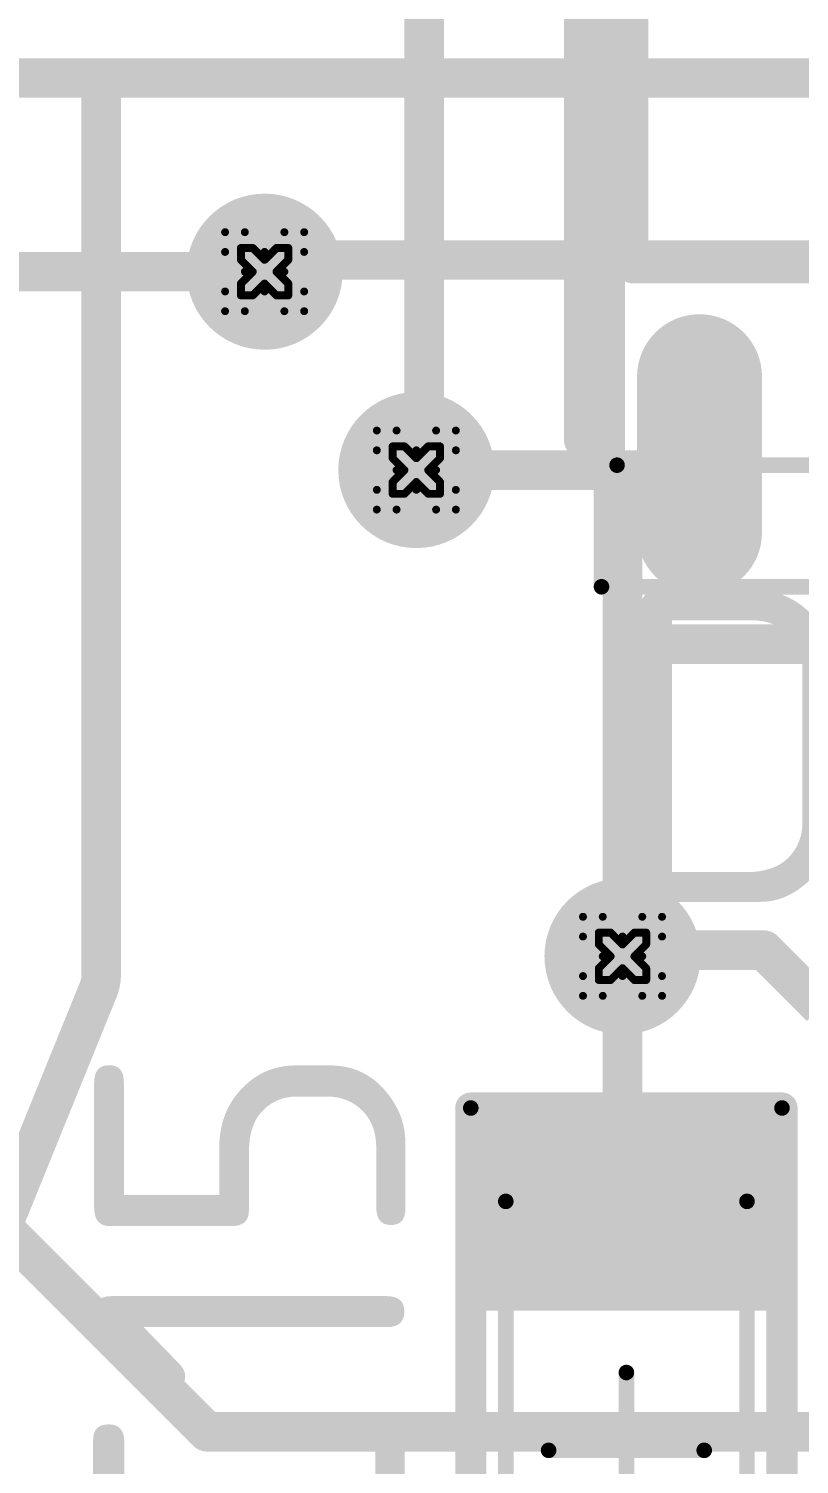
# Model space of a CAD drawing. Header units: millimetres. Extents: x 3219 to 51106, y -14166 to 2063.
# Drawn here: x 5611.66 to 5616.61, y 1776.59 to 1785.82 of the extents above; entities that cross this region are included whole.
import ezdxf

# ---------------------------------------------------------------- set-up
doc = ezdxf.new("R2010")
doc.units = ezdxf.units.MM
doc.layers.get('0').update_dxf_attribs({"lineweight": 53})
for name, color, linetype in [('Bottom Layer', 5, 'Continuous'), ('Bottom Solder', 6, 'Continuous'), ('Drill Drawing', 1, 'Continuous'), ('Mechanical 13', 56, 'Continuous'), ('Mechanical 15', 56, 'Continuous'), ('Top Layer', 1, 'Continuous'), ('Top Overlay', 2, 'Continuous'), ('Top Paste', 8, 'Continuous'), ('Top Solder', 216, 'Continuous')]:
    doc.layers.add(name, color=color, linetype=linetype)
doc.styles.add('GOST type B', font='GOST_B.TTF', dxfattribs={"height": 3.5})

# ---------------------------------------------------------------- blocks, each defined once
blk = doc.blocks.new('14_SOIC_99')
at = {"layer": 'Top Layer'}
h = blk.add_hatch(color=1, dxfattribs=at)
edge = h.paths.add_edge_path()
edge.add_arc((5.4, -7.62), 0.3, 90, 270)
edge.add_line((5.4, -7.92), (6.4, -7.92))
edge.add_arc((6.4, -7.62), 0.3, 270, 450)
edge.add_line((6.4, -7.32), (5.4, -7.32))
at = {"layer": 'Top Paste'}
h = blk.add_hatch(color=8, dxfattribs=at)
edge = h.paths.add_edge_path()
edge.add_arc((5.4, -7.62), 0.3, 90, 270)
edge.add_line((5.4, -7.92), (6.4, -7.92))
edge.add_arc((6.4, -7.62), 0.3, 270, 450)
edge.add_line((6.4, -7.32), (5.4, -7.32))
at = {"layer": 'Top Solder'}
h = blk.add_hatch(color=216, dxfattribs=at)
edge = h.paths.add_edge_path()
edge.add_arc((5.4, -7.62), 0.4016, 90, 270)
edge.add_line((5.4, -8.0216), (6.4, -8.0216))
edge.add_arc((6.4, -7.62), 0.4016, 270, 450)
edge.add_line((6.4, -7.2184), (5.4, -7.2184))
at = {"layer": 'Mechanical 13'}
for points in [[(5.9685, -8.15, 0.1, 0.1, 0), (5.9685, 0.55, 0.1, 0.1, 0)], [(-0.1683, -8.15, 0.1, 0.1, 0), (5.9685, -8.15, 0.1, 0.1, 0)]]:
    blk.add_lwpolyline(points, format="xyseb", dxfattribs=at)
blk.add_lwpolyline([(5.9435, -8.15, 0.05, 0.05, 1), (5.9935, -8.15, 0.05, 0.05, 1)], format="xyseb", close=True, dxfattribs=at)
blk.add_lwpolyline([(5.9435, -8.15, 0.05, 0.05, 1), (5.9935, -8.15, 0.05, 0.05, 1)], format="xyseb", close=True, dxfattribs=at)
at = {"layer": 'Mechanical 15'}
for points in [[(6.75, -8.25, 0.1, 0.1, 0), (6.75, 0.5, 0.1, 0.1, 0)], [(-0.75, -8.25, 0.1, 0.1, 0), (6.75, -8.25, 0.1, 0.1, 0)]]:
    blk.add_lwpolyline(points, format="xyseb", dxfattribs=at)
blk.add_lwpolyline([(6.725, -8.25, 0.05, 0.05, 1), (6.775, -8.25, 0.05, 0.05, 1)], format="xyseb", close=True, dxfattribs=at)
blk.add_lwpolyline([(6.725, -8.25, 0.05, 0.05, 1), (6.775, -8.25, 0.05, 0.05, 1)], format="xyseb", close=True, dxfattribs=at)
at = {"layer": 'Top Overlay'}
for points in [[(4.7, -8.05, 0.2, 0.2, 0), (4.7, 0.45, 0.2, 0.2, 0)], [(4.7, -8.05, 0.2, 0.2, 0), (1.2, -8.05, 0.2, 0.2, 0)]]:
    blk.add_lwpolyline(points, format="xyseb", dxfattribs=at)
blk.add_lwpolyline([(4.65, -8.05, 0.1, 0.1, 1), (4.75, -8.05, 0.1, 0.1, 1)], format="xyseb", close=True, dxfattribs=at)
blk.add_lwpolyline([(4.65, -8.05, 0.1, 0.1, 1), (4.75, -8.05, 0.1, 0.1, 1)], format="xyseb", close=True, dxfattribs=at)
blk = doc.blocks.new('CAP__1206_114')
at = {"layer": 'Top Layer'}
for points in [[(-2, -0.8), (-2, 0.8), (-1, 0.8), (-1, -0.8)], [(1, -0.8), (1, 0.8), (2, 0.8), (2, -0.8)]]:
    blk.add_hatch(color=1, dxfattribs=at).paths.add_polyline_path(points)
at = {"layer": 'Top Paste'}
for points in [[(-2, -0.8), (-2, 0.8), (-1, 0.8), (-1, -0.8)], [(1, -0.8), (1, 0.8), (2, 0.8), (2, -0.8)]]:
    blk.add_hatch(color=8, dxfattribs=at).paths.add_polyline_path(points)
at = {"layer": 'Top Solder'}
for points in [[(-2.1016, -0.9016), (-2.1016, 0.9016), (-0.8984, 0.9016), (-0.8984, -0.9016)], [(0.8984, -0.9016), (0.8984, 0.9016), (2.1016, 0.9016), (2.1016, -0.9016)]]:
    blk.add_hatch(color=216, dxfattribs=at).paths.add_polyline_path(points)
at = {"layer": 'Mechanical 13'}
for points in [[(-1.6, 0.775, 0.1, 0.1, 0), (1.6, 0.775, 0.1, 0.1, 0)], [(-1.6, 0.775, 0.1, 0.1, 0), (-1.6, -0.775, 0.1, 0.1, 0)], [(1.6, 0.775, 0.1, 0.1, 0), (1.6, -0.775, 0.1, 0.1, 0)], [(-1.6, -0.775, 0.1, 0.1, 0), (1.6, -0.775, 0.1, 0.1, 0)]]:
    blk.add_lwpolyline(points, format="xyseb", dxfattribs=at)
for points in [[(-1.625, 0.775, 0.05, 0.05, 1), (-1.575, 0.775, 0.05, 0.05, 1)], [(-1.625, 0.775, 0.05, 0.05, 1), (-1.575, 0.775, 0.05, 0.05, 1)], [(1.575, 0.775, 0.05, 0.05, 1), (1.625, 0.775, 0.05, 0.05, 1)], [(1.575, 0.775, 0.05, 0.05, 1), (1.625, 0.775, 0.05, 0.05, 1)], [(-1.625, -0.775, 0.05, 0.05, 1), (-1.575, -0.775, 0.05, 0.05, 1)], [(-1.625, -0.775, 0.05, 0.05, 1), (-1.575, -0.775, 0.05, 0.05, 1)], [(1.575, -0.775, 0.05, 0.05, 1), (1.625, -0.775, 0.05, 0.05, 1)], [(1.575, -0.775, 0.05, 0.05, 1), (1.625, -0.775, 0.05, 0.05, 1)]]:
    blk.add_lwpolyline(points, format="xyseb", close=True, dxfattribs=at)
at = {"layer": 'Mechanical 15'}
for points in [[(-2.2, 1, 0.1, 0.1, 0), (-2.2, -1, 0.1, 0.1, 0)], [(-2.2, 1, 0.1, 0.1, 0), (2.2, 1, 0.1, 0.1, 0)], [(2.2, 1, 0.1, 0.1, 0), (2.2, -1, 0.1, 0.1, 0)], [(0, 0.5, 0.1, 0.1, 0), (0, -0.5, 0.1, 0.1, 0)], [(-0.5, 0, 0.1, 0.1, 0), (0.5, 0, 0.1, 0.1, 0)], [(-2.2, -1, 0.1, 0.1, 0), (2.2, -1, 0.1, 0.1, 0)]]:
    blk.add_lwpolyline(points, format="xyseb", dxfattribs=at)
for points in [[(-2.225, 1, 0.05, 0.05, 1), (-2.175, 1, 0.05, 0.05, 1)], [(-2.225, 1, 0.05, 0.05, 1), (-2.175, 1, 0.05, 0.05, 1)], [(2.175, 1, 0.05, 0.05, 1), (2.225, 1, 0.05, 0.05, 1)], [(2.175, 1, 0.05, 0.05, 1), (2.225, 1, 0.05, 0.05, 1)], [(-0.025, 0.5, 0.05, 0.05, 1), (0.025, 0.5, 0.05, 0.05, 1)], [(-0.525, 0, 0.05, 0.05, 1), (-0.475, 0, 0.05, 0.05, 1)], [(0.475, 0, 0.05, 0.05, 1), (0.525, 0, 0.05, 0.05, 1)], [(-0.025, -0.5, 0.05, 0.05, 1), (0.025, -0.5, 0.05, 0.05, 1)], [(-2.225, -1, 0.05, 0.05, 1), (-2.175, -1, 0.05, 0.05, 1)], [(-2.225, -1, 0.05, 0.05, 1), (-2.175, -1, 0.05, 0.05, 1)], [(2.175, -1, 0.05, 0.05, 1), (2.225, -1, 0.05, 0.05, 1)], [(2.175, -1, 0.05, 0.05, 1), (2.225, -1, 0.05, 0.05, 1)]]:
    blk.add_lwpolyline(points, format="xyseb", close=True, dxfattribs=at)
at = {"layer": 'Top Overlay'}
for points in [[(-2.2, 1, 0.2, 0.2, 0), (2.2, 1, 0.2, 0.2, 0)], [(-2.2, 1, 0.2, 0.2, 0), (-2.2, -1, 0.2, 0.2, 0)], [(2.2, 1, 0.2, 0.2, 0), (2.2, -1, 0.2, 0.2, 0)], [(-2.2, -1, 0.2, 0.2, 0), (2.2, -1, 0.2, 0.2, 0)]]:
    blk.add_lwpolyline(points, format="xyseb", dxfattribs=at)
for points in [[(-2.25, 1, 0.1, 0.1, 1), (-2.15, 1, 0.1, 0.1, 1)], [(-2.25, 1, 0.1, 0.1, 1), (-2.15, 1, 0.1, 0.1, 1)], [(2.15, 1, 0.1, 0.1, 1), (2.25, 1, 0.1, 0.1, 1)], [(2.15, 1, 0.1, 0.1, 1), (2.25, 1, 0.1, 0.1, 1)], [(-2.25, -1, 0.1, 0.1, 1), (-2.15, -1, 0.1, 0.1, 1)], [(-2.25, -1, 0.1, 0.1, 1), (-2.15, -1, 0.1, 0.1, 1)], [(2.15, -1, 0.1, 0.1, 1), (2.25, -1, 0.1, 0.1, 1)], [(2.15, -1, 0.1, 0.1, 1), (2.25, -1, 0.1, 0.1, 1)]]:
    blk.add_lwpolyline(points, format="xyseb", close=True, dxfattribs=at)

msp = doc.modelspace()

# ---------------------------------------------------------------- hatches: boundary and pattern name
at = {"layer": 'Bottom Layer'}
h = msp.add_hatch(color=5, dxfattribs=at)
edge = h.paths.add_edge_path()
edge.add_arc((5613.1785, 1784.2581), 0.4, 0, 360)
h = msp.add_hatch(color=5, dxfattribs=at)
edge = h.paths.add_edge_path()
edge.add_arc((5614.1535, 1782.9831), 0.4, 0, 360)
h = msp.add_hatch(color=5, dxfattribs=at)
edge = h.paths.add_edge_path()
edge.add_arc((5615.4785, 1779.8581), 0.4, 0, 360)
at = {"layer": 'Bottom Solder'}
h = msp.add_hatch(color=6, dxfattribs=at)
edge = h.paths.add_edge_path()
edge.add_arc((5613.1785, 1784.2581), 0.5016, 0, 360)
h = msp.add_hatch(color=6, dxfattribs=at)
edge = h.paths.add_edge_path()
edge.add_arc((5614.1535, 1782.9831), 0.5016, 0, 360)
h = msp.add_hatch(color=6, dxfattribs=at)
edge = h.paths.add_edge_path()
edge.add_arc((5615.4785, 1779.8581), 0.5016, 0, 360)
at = {"layer": 'Top Layer'}
h = msp.add_hatch(color=1, dxfattribs=at)
edge = h.paths.add_edge_path()
edge.add_arc((5613.1785, 1784.2581), 0.4, 0, 360)
h = msp.add_hatch(color=1, dxfattribs=at)
edge = h.paths.add_edge_path()
edge.add_arc((5614.1535, 1782.9831), 0.4, 0, 360)
h = msp.add_hatch(color=1, dxfattribs=at)
edge = h.paths.add_edge_path()
edge.add_arc((5615.4785, 1779.8581), 0.4, 0, 360)
at = {"layer": 'Top Solder'}
h = msp.add_hatch(color=216, dxfattribs=at)
edge = h.paths.add_edge_path()
edge.add_arc((5613.1785, 1784.2581), 0.5016, 0, 360)
h = msp.add_hatch(color=216, dxfattribs=at)
edge = h.paths.add_edge_path()
edge.add_arc((5614.1535, 1782.9831), 0.5016, 0, 360)
h = msp.add_hatch(color=216, dxfattribs=at)
edge = h.paths.add_edge_path()
edge.add_arc((5615.4785, 1779.8581), 0.5016, 0, 360)

# ---------------------------------------------------------------- linework, layer by layer
at = {"layer": 'Bottom Layer'}
for points in [[(5614.2035, 1783.0331, 0.254, 0.254, 0), (5614.2035, 1789.1581, 0.254, 0.254, 0)], [(5615.2285, 1783.1809, 0.254, 0.254, 0), (5615.2285, 1786.3581, 0.254, 0.254, 0)], [(5604.763, 1784.2581, 0.254, 0.254, 0), (5613.1785, 1784.2581, 0.254, 0.254, 0)], [(5615.2285, 1783.1809, 0.254, 0.254, 0), (5615.4785, 1782.9309, 0.254, 0.254, 0)], [(5614.1535, 1782.9831, 0.254, 0.254, 0), (5614.2035, 1783.0331, 0.254, 0.254, 0)], [(5615.4785, 1782.1081, 0.254, 0.254, 0), (5615.4785, 1782.9309, 0.254, 0.254, 0)], [(5607.1785, 1782.4331, 0.254, 0.254, 0), (5612.8095, 1776.8021, 0.254, 0.254, 0)], [(5615.4785, 1782.1081, 0.254, 0.254, 0), (5615.723, 1781.8637, 0.254, 0.254, 0)], [(5615.4785, 1779.8581, 0.254, 0.254, 0), (5615.4785, 1782.1081, 0.254, 0.254, 0)], [(5615.723, 1781.8637, 0.254, 0.254, 0), (5624.2332, 1781.8637, 0.254, 0.254, 0)], [(5612.8095, 1776.8021, 0.254, 0.254, 0), (5624.4595, 1776.8021, 0.254, 0.254, 0)]]:
    msp.add_lwpolyline(points, format="xyseb", dxfattribs=at)
for points in [[(5613.115, 1784.2581, 0.127, 0.127, 1), (5613.242, 1784.2581, 0.127, 0.127, 1)], [(5615.165, 1783.1809, 0.127, 0.127, 1), (5615.292, 1783.1809, 0.127, 0.127, 1)], [(5615.165, 1783.1809, 0.127, 0.127, 1), (5615.292, 1783.1809, 0.127, 0.127, 1)], [(5614.09, 1782.9831, 0.127, 0.127, 1), (5614.217, 1782.9831, 0.127, 0.127, 1)], [(5614.14, 1783.0331, 0.127, 0.127, 1), (5614.267, 1783.0331, 0.127, 0.127, 1)], [(5614.14, 1783.0331, 0.127, 0.127, 1), (5614.267, 1783.0331, 0.127, 0.127, 1)], [(5615.415, 1782.9309, 0.127, 0.127, 1), (5615.542, 1782.9309, 0.127, 0.127, 1)], [(5615.415, 1782.9309, 0.127, 0.127, 1), (5615.542, 1782.9309, 0.127, 0.127, 1)], [(5615.415, 1782.1081, 0.127, 0.127, 1), (5615.542, 1782.1081, 0.127, 0.127, 1)], [(5615.415, 1782.1081, 0.127, 0.127, 1), (5615.542, 1782.1081, 0.127, 0.127, 1)], [(5615.415, 1782.1081, 0.127, 0.127, 1), (5615.542, 1782.1081, 0.127, 0.127, 1)], [(5615.6595, 1781.8637, 0.127, 0.127, 1), (5615.7865, 1781.8637, 0.127, 0.127, 1)], [(5615.6595, 1781.8637, 0.127, 0.127, 1), (5615.7865, 1781.8637, 0.127, 0.127, 1)], [(5615.415, 1779.8581, 0.127, 0.127, 1), (5615.542, 1779.8581, 0.127, 0.127, 1)], [(5612.746, 1776.8021, 0.127, 0.127, 1), (5612.873, 1776.8021, 0.127, 0.127, 1)], [(5612.746, 1776.8021, 0.127, 0.127, 1), (5612.873, 1776.8021, 0.127, 0.127, 1)]]:
    msp.add_lwpolyline(points, format="xyseb", close=True, dxfattribs=at)
at = {"layer": 'Drill Drawing'}
for points in [[(5612.9245, 1784.3851, 0.0508, 0.0508, 0), (5612.9245, 1784.5121, 0.0508, 0.0508, 0)], [(5612.9245, 1784.5121, 0.0508, 0.0508, 0), (5613.0515, 1784.5121, 0.0508, 0.0508, 0)], [(5613.0515, 1784.5121, 0.0508, 0.0508, 0), (5613.1785, 1784.3851, 0.0508, 0.0508, 0)], [(5613.1785, 1784.3851, 0.0508, 0.0508, 0), (5613.3055, 1784.5121, 0.0508, 0.0508, 0)], [(5613.3055, 1784.5121, 0.0508, 0.0508, 0), (5613.4325, 1784.5121, 0.0508, 0.0508, 0)], [(5613.4325, 1784.3851, 0.0508, 0.0508, 0), (5613.4325, 1784.5121, 0.0508, 0.0508, 0)], [(5612.9245, 1784.3851, 0.0508, 0.0508, 0), (5613.0515, 1784.2581, 0.0508, 0.0508, 0)], [(5613.0261, 1784.3343, 0.0508, 0.0508, 0), (5613.0261, 1784.4105, 0.0508, 0.0508, 0)], [(5613.0261, 1784.4105, 0.0508, 0.0508, 0), (5613.1023, 1784.4105, 0.0508, 0.0508, 0)], [(5613.1023, 1784.4105, 0.0508, 0.0508, 0), (5613.1785, 1784.3343, 0.0508, 0.0508, 0)], [(5613.1785, 1784.3343, 0.0508, 0.0508, 0), (5613.2547, 1784.4105, 0.0508, 0.0508, 0)], [(5613.2547, 1784.4105, 0.0508, 0.0508, 0), (5613.3309, 1784.4105, 0.0508, 0.0508, 0)], [(5613.3055, 1784.2581, 0.0508, 0.0508, 0), (5613.4325, 1784.3851, 0.0508, 0.0508, 0)], [(5613.3309, 1784.3343, 0.0508, 0.0508, 0), (5613.3309, 1784.4105, 0.0508, 0.0508, 0)], [(5613.0261, 1784.3343, 0.0508, 0.0508, 0), (5613.1023, 1784.2581, 0.0508, 0.0508, 0)], [(5613.2547, 1784.2581, 0.0508, 0.0508, 0), (5613.3309, 1784.3343, 0.0508, 0.0508, 0)], [(5612.9245, 1784.1311, 0.0508, 0.0508, 0), (5613.0515, 1784.2581, 0.0508, 0.0508, 0)], [(5613.0261, 1784.1819, 0.0508, 0.0508, 0), (5613.1023, 1784.2581, 0.0508, 0.0508, 0)], [(5613.0261, 1784.1057, 0.0508, 0.0508, 0), (5613.0261, 1784.1819, 0.0508, 0.0508, 0)], [(5613.1023, 1784.1057, 0.0508, 0.0508, 0), (5613.1785, 1784.1819, 0.0508, 0.0508, 0)], [(5613.1785, 1784.1819, 0.0508, 0.0508, 0), (5613.2547, 1784.1057, 0.0508, 0.0508, 0)], [(5613.2547, 1784.2581, 0.0508, 0.0508, 0), (5613.3309, 1784.1819, 0.0508, 0.0508, 0)], [(5613.3055, 1784.2581, 0.0508, 0.0508, 0), (5613.4325, 1784.1311, 0.0508, 0.0508, 0)], [(5613.3309, 1784.1057, 0.0508, 0.0508, 0), (5613.3309, 1784.1819, 0.0508, 0.0508, 0)], [(5612.9245, 1784.0041, 0.0508, 0.0508, 0), (5612.9245, 1784.1311, 0.0508, 0.0508, 0)], [(5613.0261, 1784.1057, 0.0508, 0.0508, 0), (5613.1023, 1784.1057, 0.0508, 0.0508, 0)], [(5613.0515, 1784.0041, 0.0508, 0.0508, 0), (5613.1785, 1784.1311, 0.0508, 0.0508, 0)], [(5613.1785, 1784.1311, 0.0508, 0.0508, 0), (5613.3055, 1784.0041, 0.0508, 0.0508, 0)], [(5613.2547, 1784.1057, 0.0508, 0.0508, 0), (5613.3309, 1784.1057, 0.0508, 0.0508, 0)], [(5613.4325, 1784.0041, 0.0508, 0.0508, 0), (5613.4325, 1784.1311, 0.0508, 0.0508, 0)], [(5612.9245, 1784.0041, 0.0508, 0.0508, 0), (5613.0515, 1784.0041, 0.0508, 0.0508, 0)], [(5613.3055, 1784.0041, 0.0508, 0.0508, 0), (5613.4325, 1784.0041, 0.0508, 0.0508, 0)], [(5613.8995, 1783.1101, 0.0508, 0.0508, 0), (5613.8995, 1783.2371, 0.0508, 0.0508, 0)], [(5613.8995, 1783.2371, 0.0508, 0.0508, 0), (5614.0265, 1783.2371, 0.0508, 0.0508, 0)], [(5614.0265, 1783.2371, 0.0508, 0.0508, 0), (5614.1535, 1783.1101, 0.0508, 0.0508, 0)], [(5614.1535, 1783.1101, 0.0508, 0.0508, 0), (5614.2805, 1783.2371, 0.0508, 0.0508, 0)], [(5614.2805, 1783.2371, 0.0508, 0.0508, 0), (5614.4075, 1783.2371, 0.0508, 0.0508, 0)], [(5614.4075, 1783.1101, 0.0508, 0.0508, 0), (5614.4075, 1783.2371, 0.0508, 0.0508, 0)], [(5613.8995, 1783.1101, 0.0508, 0.0508, 0), (5614.0265, 1782.9831, 0.0508, 0.0508, 0)], [(5614.0011, 1783.0593, 0.0508, 0.0508, 0), (5614.0011, 1783.1355, 0.0508, 0.0508, 0)], [(5614.0011, 1783.1355, 0.0508, 0.0508, 0), (5614.0773, 1783.1355, 0.0508, 0.0508, 0)], [(5614.0773, 1783.1355, 0.0508, 0.0508, 0), (5614.1535, 1783.0593, 0.0508, 0.0508, 0)], [(5614.1535, 1783.0593, 0.0508, 0.0508, 0), (5614.2297, 1783.1355, 0.0508, 0.0508, 0)], [(5614.2297, 1783.1355, 0.0508, 0.0508, 0), (5614.3059, 1783.1355, 0.0508, 0.0508, 0)], [(5614.2805, 1782.9831, 0.0508, 0.0508, 0), (5614.4075, 1783.1101, 0.0508, 0.0508, 0)], [(5614.3059, 1783.0593, 0.0508, 0.0508, 0), (5614.3059, 1783.1355, 0.0508, 0.0508, 0)], [(5613.8995, 1782.8561, 0.0508, 0.0508, 0), (5614.0265, 1782.9831, 0.0508, 0.0508, 0)], [(5614.0011, 1783.0593, 0.0508, 0.0508, 0), (5614.0773, 1782.9831, 0.0508, 0.0508, 0)], [(5614.0011, 1782.9069, 0.0508, 0.0508, 0), (5614.0773, 1782.9831, 0.0508, 0.0508, 0)], [(5614.2297, 1782.9831, 0.0508, 0.0508, 0), (5614.3059, 1783.0593, 0.0508, 0.0508, 0)], [(5614.2297, 1782.9831, 0.0508, 0.0508, 0), (5614.3059, 1782.9069, 0.0508, 0.0508, 0)], [(5614.2805, 1782.9831, 0.0508, 0.0508, 0), (5614.4075, 1782.8561, 0.0508, 0.0508, 0)], [(5614.0011, 1782.8307, 0.0508, 0.0508, 0), (5614.0011, 1782.9069, 0.0508, 0.0508, 0)], [(5614.0773, 1782.8307, 0.0508, 0.0508, 0), (5614.1535, 1782.9069, 0.0508, 0.0508, 0)], [(5614.1535, 1782.9069, 0.0508, 0.0508, 0), (5614.2297, 1782.8307, 0.0508, 0.0508, 0)], [(5614.3059, 1782.8307, 0.0508, 0.0508, 0), (5614.3059, 1782.9069, 0.0508, 0.0508, 0)], [(5613.8995, 1782.7291, 0.0508, 0.0508, 0), (5613.8995, 1782.8561, 0.0508, 0.0508, 0)], [(5614.0011, 1782.8307, 0.0508, 0.0508, 0), (5614.0773, 1782.8307, 0.0508, 0.0508, 0)], [(5614.0265, 1782.7291, 0.0508, 0.0508, 0), (5614.1535, 1782.8561, 0.0508, 0.0508, 0)], [(5614.1535, 1782.8561, 0.0508, 0.0508, 0), (5614.2805, 1782.7291, 0.0508, 0.0508, 0)], [(5614.2297, 1782.8307, 0.0508, 0.0508, 0), (5614.3059, 1782.8307, 0.0508, 0.0508, 0)], [(5614.4075, 1782.7291, 0.0508, 0.0508, 0), (5614.4075, 1782.8561, 0.0508, 0.0508, 0)], [(5613.8995, 1782.7291, 0.0508, 0.0508, 0), (5614.0265, 1782.7291, 0.0508, 0.0508, 0)], [(5614.2805, 1782.7291, 0.0508, 0.0508, 0), (5614.4075, 1782.7291, 0.0508, 0.0508, 0)], [(5615.2245, 1779.9851, 0.0508, 0.0508, 0), (5615.2245, 1780.1121, 0.0508, 0.0508, 0)], [(5615.2245, 1780.1121, 0.0508, 0.0508, 0), (5615.3515, 1780.1121, 0.0508, 0.0508, 0)], [(5615.3515, 1780.1121, 0.0508, 0.0508, 0), (5615.4785, 1779.9851, 0.0508, 0.0508, 0)], [(5615.4785, 1779.9851, 0.0508, 0.0508, 0), (5615.6055, 1780.1121, 0.0508, 0.0508, 0)], [(5615.6055, 1780.1121, 0.0508, 0.0508, 0), (5615.7325, 1780.1121, 0.0508, 0.0508, 0)], [(5615.7325, 1779.9851, 0.0508, 0.0508, 0), (5615.7325, 1780.1121, 0.0508, 0.0508, 0)], [(5615.2245, 1779.9851, 0.0508, 0.0508, 0), (5615.3515, 1779.8581, 0.0508, 0.0508, 0)], [(5615.3261, 1779.9343, 0.0508, 0.0508, 0), (5615.3261, 1780.0105, 0.0508, 0.0508, 0)], [(5615.3261, 1780.0105, 0.0508, 0.0508, 0), (5615.4023, 1780.0105, 0.0508, 0.0508, 0)], [(5615.3261, 1779.9343, 0.0508, 0.0508, 0), (5615.4023, 1779.8581, 0.0508, 0.0508, 0)], [(5615.4023, 1780.0105, 0.0508, 0.0508, 0), (5615.4785, 1779.9343, 0.0508, 0.0508, 0)], [(5615.4785, 1779.9343, 0.0508, 0.0508, 0), (5615.5547, 1780.0105, 0.0508, 0.0508, 0)], [(5615.5547, 1780.0105, 0.0508, 0.0508, 0), (5615.6309, 1780.0105, 0.0508, 0.0508, 0)], [(5615.5547, 1779.8581, 0.0508, 0.0508, 0), (5615.6309, 1779.9343, 0.0508, 0.0508, 0)], [(5615.6055, 1779.8581, 0.0508, 0.0508, 0), (5615.7325, 1779.9851, 0.0508, 0.0508, 0)], [(5615.6309, 1779.9343, 0.0508, 0.0508, 0), (5615.6309, 1780.0105, 0.0508, 0.0508, 0)], [(5615.2245, 1779.7311, 0.0508, 0.0508, 0), (5615.3515, 1779.8581, 0.0508, 0.0508, 0)], [(5615.3261, 1779.7819, 0.0508, 0.0508, 0), (5615.4023, 1779.8581, 0.0508, 0.0508, 0)], [(5615.5547, 1779.8581, 0.0508, 0.0508, 0), (5615.6309, 1779.7819, 0.0508, 0.0508, 0)], [(5615.6055, 1779.8581, 0.0508, 0.0508, 0), (5615.7325, 1779.7311, 0.0508, 0.0508, 0)], [(5615.3261, 1779.7057, 0.0508, 0.0508, 0), (5615.3261, 1779.7819, 0.0508, 0.0508, 0)], [(5615.4023, 1779.7057, 0.0508, 0.0508, 0), (5615.4785, 1779.7819, 0.0508, 0.0508, 0)], [(5615.4785, 1779.7819, 0.0508, 0.0508, 0), (5615.5547, 1779.7057, 0.0508, 0.0508, 0)], [(5615.6309, 1779.7057, 0.0508, 0.0508, 0), (5615.6309, 1779.7819, 0.0508, 0.0508, 0)], [(5615.2245, 1779.6041, 0.0508, 0.0508, 0), (5615.2245, 1779.7311, 0.0508, 0.0508, 0)], [(5615.3261, 1779.7057, 0.0508, 0.0508, 0), (5615.4023, 1779.7057, 0.0508, 0.0508, 0)], [(5615.3515, 1779.6041, 0.0508, 0.0508, 0), (5615.4785, 1779.7311, 0.0508, 0.0508, 0)], [(5615.4785, 1779.7311, 0.0508, 0.0508, 0), (5615.6055, 1779.6041, 0.0508, 0.0508, 0)], [(5615.5547, 1779.7057, 0.0508, 0.0508, 0), (5615.6309, 1779.7057, 0.0508, 0.0508, 0)], [(5615.7325, 1779.6041, 0.0508, 0.0508, 0), (5615.7325, 1779.7311, 0.0508, 0.0508, 0)], [(5615.2245, 1779.6041, 0.0508, 0.0508, 0), (5615.3515, 1779.6041, 0.0508, 0.0508, 0)], [(5615.6055, 1779.6041, 0.0508, 0.0508, 0), (5615.7325, 1779.6041, 0.0508, 0.0508, 0)]]:
    msp.add_lwpolyline(points, format="xyseb", dxfattribs=at)
for points in [[(5612.9118, 1784.5121, 0.0254, 0.0254, 1), (5612.9372, 1784.5121, 0.0254, 0.0254, 1)], [(5612.9118, 1784.5121, 0.0254, 0.0254, 1), (5612.9372, 1784.5121, 0.0254, 0.0254, 1)], [(5613.0388, 1784.5121, 0.0254, 0.0254, 1), (5613.0642, 1784.5121, 0.0254, 0.0254, 1)], [(5613.0388, 1784.5121, 0.0254, 0.0254, 1), (5613.0642, 1784.5121, 0.0254, 0.0254, 1)], [(5613.2928, 1784.5121, 0.0254, 0.0254, 1), (5613.3182, 1784.5121, 0.0254, 0.0254, 1)], [(5613.2928, 1784.5121, 0.0254, 0.0254, 1), (5613.3182, 1784.5121, 0.0254, 0.0254, 1)], [(5613.4198, 1784.5121, 0.0254, 0.0254, 1), (5613.4452, 1784.5121, 0.0254, 0.0254, 1)], [(5613.4198, 1784.5121, 0.0254, 0.0254, 1), (5613.4452, 1784.5121, 0.0254, 0.0254, 1)], [(5612.9118, 1784.3851, 0.0254, 0.0254, 1), (5612.9372, 1784.3851, 0.0254, 0.0254, 1)], [(5612.9118, 1784.3851, 0.0254, 0.0254, 1), (5612.9372, 1784.3851, 0.0254, 0.0254, 1)], [(5613.0134, 1784.4105, 0.0254, 0.0254, 1), (5613.0388, 1784.4105, 0.0254, 0.0254, 1)], [(5613.0134, 1784.4105, 0.0254, 0.0254, 1), (5613.0388, 1784.4105, 0.0254, 0.0254, 1)], [(5613.0896, 1784.4105, 0.0254, 0.0254, 1), (5613.115, 1784.4105, 0.0254, 0.0254, 1)], [(5613.0896, 1784.4105, 0.0254, 0.0254, 1), (5613.115, 1784.4105, 0.0254, 0.0254, 1)], [(5613.1658, 1784.3851, 0.0254, 0.0254, 1), (5613.1912, 1784.3851, 0.0254, 0.0254, 1)], [(5613.1658, 1784.3851, 0.0254, 0.0254, 1), (5613.1912, 1784.3851, 0.0254, 0.0254, 1)], [(5613.242, 1784.4105, 0.0254, 0.0254, 1), (5613.2674, 1784.4105, 0.0254, 0.0254, 1)], [(5613.242, 1784.4105, 0.0254, 0.0254, 1), (5613.2674, 1784.4105, 0.0254, 0.0254, 1)], [(5613.3182, 1784.4105, 0.0254, 0.0254, 1), (5613.3436, 1784.4105, 0.0254, 0.0254, 1)], [(5613.3182, 1784.4105, 0.0254, 0.0254, 1), (5613.3436, 1784.4105, 0.0254, 0.0254, 1)], [(5613.4198, 1784.3851, 0.0254, 0.0254, 1), (5613.4452, 1784.3851, 0.0254, 0.0254, 1)], [(5613.4198, 1784.3851, 0.0254, 0.0254, 1), (5613.4452, 1784.3851, 0.0254, 0.0254, 1)], [(5613.0134, 1784.3343, 0.0254, 0.0254, 1), (5613.0388, 1784.3343, 0.0254, 0.0254, 1)], [(5613.0134, 1784.3343, 0.0254, 0.0254, 1), (5613.0388, 1784.3343, 0.0254, 0.0254, 1)], [(5613.1658, 1784.3343, 0.0254, 0.0254, 1), (5613.1912, 1784.3343, 0.0254, 0.0254, 1)], [(5613.1658, 1784.3343, 0.0254, 0.0254, 1), (5613.1912, 1784.3343, 0.0254, 0.0254, 1)], [(5613.3182, 1784.3343, 0.0254, 0.0254, 1), (5613.3436, 1784.3343, 0.0254, 0.0254, 1)], [(5613.3182, 1784.3343, 0.0254, 0.0254, 1), (5613.3436, 1784.3343, 0.0254, 0.0254, 1)], [(5613.0134, 1784.1819, 0.0254, 0.0254, 1), (5613.0388, 1784.1819, 0.0254, 0.0254, 1)], [(5613.0134, 1784.1819, 0.0254, 0.0254, 1), (5613.0388, 1784.1819, 0.0254, 0.0254, 1)], [(5613.0388, 1784.2581, 0.0254, 0.0254, 1), (5613.0642, 1784.2581, 0.0254, 0.0254, 1)], [(5613.0388, 1784.2581, 0.0254, 0.0254, 1), (5613.0642, 1784.2581, 0.0254, 0.0254, 1)], [(5613.0896, 1784.2581, 0.0254, 0.0254, 1), (5613.115, 1784.2581, 0.0254, 0.0254, 1)], [(5613.0896, 1784.2581, 0.0254, 0.0254, 1), (5613.115, 1784.2581, 0.0254, 0.0254, 1)], [(5613.1658, 1784.1819, 0.0254, 0.0254, 1), (5613.1912, 1784.1819, 0.0254, 0.0254, 1)], [(5613.1658, 1784.1819, 0.0254, 0.0254, 1), (5613.1912, 1784.1819, 0.0254, 0.0254, 1)], [(5613.242, 1784.2581, 0.0254, 0.0254, 1), (5613.2674, 1784.2581, 0.0254, 0.0254, 1)], [(5613.242, 1784.2581, 0.0254, 0.0254, 1), (5613.2674, 1784.2581, 0.0254, 0.0254, 1)], [(5613.2928, 1784.2581, 0.0254, 0.0254, 1), (5613.3182, 1784.2581, 0.0254, 0.0254, 1)], [(5613.2928, 1784.2581, 0.0254, 0.0254, 1), (5613.3182, 1784.2581, 0.0254, 0.0254, 1)], [(5613.3182, 1784.1819, 0.0254, 0.0254, 1), (5613.3436, 1784.1819, 0.0254, 0.0254, 1)], [(5613.3182, 1784.1819, 0.0254, 0.0254, 1), (5613.3436, 1784.1819, 0.0254, 0.0254, 1)], [(5612.9118, 1784.1311, 0.0254, 0.0254, 1), (5612.9372, 1784.1311, 0.0254, 0.0254, 1)], [(5612.9118, 1784.1311, 0.0254, 0.0254, 1), (5612.9372, 1784.1311, 0.0254, 0.0254, 1)], [(5613.0134, 1784.1057, 0.0254, 0.0254, 1), (5613.0388, 1784.1057, 0.0254, 0.0254, 1)], [(5613.0134, 1784.1057, 0.0254, 0.0254, 1), (5613.0388, 1784.1057, 0.0254, 0.0254, 1)], [(5613.0896, 1784.1057, 0.0254, 0.0254, 1), (5613.115, 1784.1057, 0.0254, 0.0254, 1)], [(5613.0896, 1784.1057, 0.0254, 0.0254, 1), (5613.115, 1784.1057, 0.0254, 0.0254, 1)], [(5613.1658, 1784.1311, 0.0254, 0.0254, 1), (5613.1912, 1784.1311, 0.0254, 0.0254, 1)], [(5613.1658, 1784.1311, 0.0254, 0.0254, 1), (5613.1912, 1784.1311, 0.0254, 0.0254, 1)], [(5613.242, 1784.1057, 0.0254, 0.0254, 1), (5613.2674, 1784.1057, 0.0254, 0.0254, 1)], [(5613.242, 1784.1057, 0.0254, 0.0254, 1), (5613.2674, 1784.1057, 0.0254, 0.0254, 1)], [(5613.3182, 1784.1057, 0.0254, 0.0254, 1), (5613.3436, 1784.1057, 0.0254, 0.0254, 1)], [(5613.3182, 1784.1057, 0.0254, 0.0254, 1), (5613.3436, 1784.1057, 0.0254, 0.0254, 1)], [(5613.4198, 1784.1311, 0.0254, 0.0254, 1), (5613.4452, 1784.1311, 0.0254, 0.0254, 1)], [(5613.4198, 1784.1311, 0.0254, 0.0254, 1), (5613.4452, 1784.1311, 0.0254, 0.0254, 1)], [(5612.9118, 1784.0041, 0.0254, 0.0254, 1), (5612.9372, 1784.0041, 0.0254, 0.0254, 1)], [(5612.9118, 1784.0041, 0.0254, 0.0254, 1), (5612.9372, 1784.0041, 0.0254, 0.0254, 1)], [(5613.0388, 1784.0041, 0.0254, 0.0254, 1), (5613.0642, 1784.0041, 0.0254, 0.0254, 1)], [(5613.0388, 1784.0041, 0.0254, 0.0254, 1), (5613.0642, 1784.0041, 0.0254, 0.0254, 1)], [(5613.2928, 1784.0041, 0.0254, 0.0254, 1), (5613.3182, 1784.0041, 0.0254, 0.0254, 1)], [(5613.2928, 1784.0041, 0.0254, 0.0254, 1), (5613.3182, 1784.0041, 0.0254, 0.0254, 1)], [(5613.4198, 1784.0041, 0.0254, 0.0254, 1), (5613.4452, 1784.0041, 0.0254, 0.0254, 1)], [(5613.4198, 1784.0041, 0.0254, 0.0254, 1), (5613.4452, 1784.0041, 0.0254, 0.0254, 1)], [(5613.8868, 1783.2371, 0.0254, 0.0254, 1), (5613.9122, 1783.2371, 0.0254, 0.0254, 1)], [(5613.8868, 1783.2371, 0.0254, 0.0254, 1), (5613.9122, 1783.2371, 0.0254, 0.0254, 1)], [(5614.0138, 1783.2371, 0.0254, 0.0254, 1), (5614.0392, 1783.2371, 0.0254, 0.0254, 1)], [(5614.0138, 1783.2371, 0.0254, 0.0254, 1), (5614.0392, 1783.2371, 0.0254, 0.0254, 1)], [(5614.2678, 1783.2371, 0.0254, 0.0254, 1), (5614.2932, 1783.2371, 0.0254, 0.0254, 1)], [(5614.2678, 1783.2371, 0.0254, 0.0254, 1), (5614.2932, 1783.2371, 0.0254, 0.0254, 1)], [(5614.3948, 1783.2371, 0.0254, 0.0254, 1), (5614.4202, 1783.2371, 0.0254, 0.0254, 1)], [(5614.3948, 1783.2371, 0.0254, 0.0254, 1), (5614.4202, 1783.2371, 0.0254, 0.0254, 1)], [(5613.8868, 1783.1101, 0.0254, 0.0254, 1), (5613.9122, 1783.1101, 0.0254, 0.0254, 1)], [(5613.8868, 1783.1101, 0.0254, 0.0254, 1), (5613.9122, 1783.1101, 0.0254, 0.0254, 1)], [(5613.9884, 1783.1355, 0.0254, 0.0254, 1), (5614.0138, 1783.1355, 0.0254, 0.0254, 1)], [(5613.9884, 1783.1355, 0.0254, 0.0254, 1), (5614.0138, 1783.1355, 0.0254, 0.0254, 1)], [(5614.0646, 1783.1355, 0.0254, 0.0254, 1), (5614.09, 1783.1355, 0.0254, 0.0254, 1)], [(5614.0646, 1783.1355, 0.0254, 0.0254, 1), (5614.09, 1783.1355, 0.0254, 0.0254, 1)], [(5614.1408, 1783.1101, 0.0254, 0.0254, 1), (5614.1662, 1783.1101, 0.0254, 0.0254, 1)], [(5614.1408, 1783.1101, 0.0254, 0.0254, 1), (5614.1662, 1783.1101, 0.0254, 0.0254, 1)], [(5614.217, 1783.1355, 0.0254, 0.0254, 1), (5614.2424, 1783.1355, 0.0254, 0.0254, 1)], [(5614.217, 1783.1355, 0.0254, 0.0254, 1), (5614.2424, 1783.1355, 0.0254, 0.0254, 1)], [(5614.2932, 1783.1355, 0.0254, 0.0254, 1), (5614.3186, 1783.1355, 0.0254, 0.0254, 1)], [(5614.2932, 1783.1355, 0.0254, 0.0254, 1), (5614.3186, 1783.1355, 0.0254, 0.0254, 1)], [(5614.3948, 1783.1101, 0.0254, 0.0254, 1), (5614.4202, 1783.1101, 0.0254, 0.0254, 1)], [(5614.3948, 1783.1101, 0.0254, 0.0254, 1), (5614.4202, 1783.1101, 0.0254, 0.0254, 1)], [(5613.9884, 1783.0593, 0.0254, 0.0254, 1), (5614.0138, 1783.0593, 0.0254, 0.0254, 1)], [(5613.9884, 1783.0593, 0.0254, 0.0254, 1), (5614.0138, 1783.0593, 0.0254, 0.0254, 1)], [(5614.0138, 1782.9831, 0.0254, 0.0254, 1), (5614.0392, 1782.9831, 0.0254, 0.0254, 1)], [(5614.0138, 1782.9831, 0.0254, 0.0254, 1), (5614.0392, 1782.9831, 0.0254, 0.0254, 1)], [(5614.0646, 1782.9831, 0.0254, 0.0254, 1), (5614.09, 1782.9831, 0.0254, 0.0254, 1)], [(5614.0646, 1782.9831, 0.0254, 0.0254, 1), (5614.09, 1782.9831, 0.0254, 0.0254, 1)], [(5614.1408, 1783.0593, 0.0254, 0.0254, 1), (5614.1662, 1783.0593, 0.0254, 0.0254, 1)], [(5614.1408, 1783.0593, 0.0254, 0.0254, 1), (5614.1662, 1783.0593, 0.0254, 0.0254, 1)], [(5614.217, 1782.9831, 0.0254, 0.0254, 1), (5614.2424, 1782.9831, 0.0254, 0.0254, 1)], [(5614.217, 1782.9831, 0.0254, 0.0254, 1), (5614.2424, 1782.9831, 0.0254, 0.0254, 1)], [(5614.2678, 1782.9831, 0.0254, 0.0254, 1), (5614.2932, 1782.9831, 0.0254, 0.0254, 1)], [(5614.2678, 1782.9831, 0.0254, 0.0254, 1), (5614.2932, 1782.9831, 0.0254, 0.0254, 1)], [(5614.2932, 1783.0593, 0.0254, 0.0254, 1), (5614.3186, 1783.0593, 0.0254, 0.0254, 1)], [(5614.2932, 1783.0593, 0.0254, 0.0254, 1), (5614.3186, 1783.0593, 0.0254, 0.0254, 1)], [(5613.9884, 1782.9069, 0.0254, 0.0254, 1), (5614.0138, 1782.9069, 0.0254, 0.0254, 1)], [(5613.9884, 1782.9069, 0.0254, 0.0254, 1), (5614.0138, 1782.9069, 0.0254, 0.0254, 1)], [(5614.1408, 1782.9069, 0.0254, 0.0254, 1), (5614.1662, 1782.9069, 0.0254, 0.0254, 1)], [(5614.1408, 1782.9069, 0.0254, 0.0254, 1), (5614.1662, 1782.9069, 0.0254, 0.0254, 1)], [(5614.2932, 1782.9069, 0.0254, 0.0254, 1), (5614.3186, 1782.9069, 0.0254, 0.0254, 1)], [(5614.2932, 1782.9069, 0.0254, 0.0254, 1), (5614.3186, 1782.9069, 0.0254, 0.0254, 1)], [(5613.8868, 1782.8561, 0.0254, 0.0254, 1), (5613.9122, 1782.8561, 0.0254, 0.0254, 1)], [(5613.8868, 1782.8561, 0.0254, 0.0254, 1), (5613.9122, 1782.8561, 0.0254, 0.0254, 1)], [(5613.9884, 1782.8307, 0.0254, 0.0254, 1), (5614.0138, 1782.8307, 0.0254, 0.0254, 1)], [(5613.9884, 1782.8307, 0.0254, 0.0254, 1), (5614.0138, 1782.8307, 0.0254, 0.0254, 1)], [(5614.0646, 1782.8307, 0.0254, 0.0254, 1), (5614.09, 1782.8307, 0.0254, 0.0254, 1)], [(5614.0646, 1782.8307, 0.0254, 0.0254, 1), (5614.09, 1782.8307, 0.0254, 0.0254, 1)], [(5614.1408, 1782.8561, 0.0254, 0.0254, 1), (5614.1662, 1782.8561, 0.0254, 0.0254, 1)], [(5614.1408, 1782.8561, 0.0254, 0.0254, 1), (5614.1662, 1782.8561, 0.0254, 0.0254, 1)], [(5614.217, 1782.8307, 0.0254, 0.0254, 1), (5614.2424, 1782.8307, 0.0254, 0.0254, 1)], [(5614.217, 1782.8307, 0.0254, 0.0254, 1), (5614.2424, 1782.8307, 0.0254, 0.0254, 1)], [(5614.2932, 1782.8307, 0.0254, 0.0254, 1), (5614.3186, 1782.8307, 0.0254, 0.0254, 1)], [(5614.2932, 1782.8307, 0.0254, 0.0254, 1), (5614.3186, 1782.8307, 0.0254, 0.0254, 1)], [(5614.3948, 1782.8561, 0.0254, 0.0254, 1), (5614.4202, 1782.8561, 0.0254, 0.0254, 1)], [(5614.3948, 1782.8561, 0.0254, 0.0254, 1), (5614.4202, 1782.8561, 0.0254, 0.0254, 1)], [(5613.8868, 1782.7291, 0.0254, 0.0254, 1), (5613.9122, 1782.7291, 0.0254, 0.0254, 1)], [(5613.8868, 1782.7291, 0.0254, 0.0254, 1), (5613.9122, 1782.7291, 0.0254, 0.0254, 1)], [(5614.0138, 1782.7291, 0.0254, 0.0254, 1), (5614.0392, 1782.7291, 0.0254, 0.0254, 1)], [(5614.0138, 1782.7291, 0.0254, 0.0254, 1), (5614.0392, 1782.7291, 0.0254, 0.0254, 1)], [(5614.2678, 1782.7291, 0.0254, 0.0254, 1), (5614.2932, 1782.7291, 0.0254, 0.0254, 1)], [(5614.2678, 1782.7291, 0.0254, 0.0254, 1), (5614.2932, 1782.7291, 0.0254, 0.0254, 1)], [(5614.3948, 1782.7291, 0.0254, 0.0254, 1), (5614.4202, 1782.7291, 0.0254, 0.0254, 1)], [(5614.3948, 1782.7291, 0.0254, 0.0254, 1), (5614.4202, 1782.7291, 0.0254, 0.0254, 1)], [(5615.2118, 1780.1121, 0.0254, 0.0254, 1), (5615.2372, 1780.1121, 0.0254, 0.0254, 1)], [(5615.2118, 1780.1121, 0.0254, 0.0254, 1), (5615.2372, 1780.1121, 0.0254, 0.0254, 1)], [(5615.3388, 1780.1121, 0.0254, 0.0254, 1), (5615.3642, 1780.1121, 0.0254, 0.0254, 1)], [(5615.3388, 1780.1121, 0.0254, 0.0254, 1), (5615.3642, 1780.1121, 0.0254, 0.0254, 1)], [(5615.5928, 1780.1121, 0.0254, 0.0254, 1), (5615.6182, 1780.1121, 0.0254, 0.0254, 1)], [(5615.5928, 1780.1121, 0.0254, 0.0254, 1), (5615.6182, 1780.1121, 0.0254, 0.0254, 1)], [(5615.7198, 1780.1121, 0.0254, 0.0254, 1), (5615.7452, 1780.1121, 0.0254, 0.0254, 1)], [(5615.7198, 1780.1121, 0.0254, 0.0254, 1), (5615.7452, 1780.1121, 0.0254, 0.0254, 1)], [(5615.2118, 1779.9851, 0.0254, 0.0254, 1), (5615.2372, 1779.9851, 0.0254, 0.0254, 1)], [(5615.2118, 1779.9851, 0.0254, 0.0254, 1), (5615.2372, 1779.9851, 0.0254, 0.0254, 1)], [(5615.3134, 1780.0105, 0.0254, 0.0254, 1), (5615.3388, 1780.0105, 0.0254, 0.0254, 1)], [(5615.3134, 1780.0105, 0.0254, 0.0254, 1), (5615.3388, 1780.0105, 0.0254, 0.0254, 1)], [(5615.3134, 1779.9343, 0.0254, 0.0254, 1), (5615.3388, 1779.9343, 0.0254, 0.0254, 1)], [(5615.3134, 1779.9343, 0.0254, 0.0254, 1), (5615.3388, 1779.9343, 0.0254, 0.0254, 1)], [(5615.3896, 1780.0105, 0.0254, 0.0254, 1), (5615.415, 1780.0105, 0.0254, 0.0254, 1)], [(5615.3896, 1780.0105, 0.0254, 0.0254, 1), (5615.415, 1780.0105, 0.0254, 0.0254, 1)], [(5615.4658, 1779.9851, 0.0254, 0.0254, 1), (5615.4912, 1779.9851, 0.0254, 0.0254, 1)], [(5615.4658, 1779.9851, 0.0254, 0.0254, 1), (5615.4912, 1779.9851, 0.0254, 0.0254, 1)], [(5615.4658, 1779.9343, 0.0254, 0.0254, 1), (5615.4912, 1779.9343, 0.0254, 0.0254, 1)], [(5615.4658, 1779.9343, 0.0254, 0.0254, 1), (5615.4912, 1779.9343, 0.0254, 0.0254, 1)], [(5615.542, 1780.0105, 0.0254, 0.0254, 1), (5615.5674, 1780.0105, 0.0254, 0.0254, 1)], [(5615.542, 1780.0105, 0.0254, 0.0254, 1), (5615.5674, 1780.0105, 0.0254, 0.0254, 1)], [(5615.6182, 1780.0105, 0.0254, 0.0254, 1), (5615.6436, 1780.0105, 0.0254, 0.0254, 1)], [(5615.6182, 1780.0105, 0.0254, 0.0254, 1), (5615.6436, 1780.0105, 0.0254, 0.0254, 1)], [(5615.6182, 1779.9343, 0.0254, 0.0254, 1), (5615.6436, 1779.9343, 0.0254, 0.0254, 1)], [(5615.6182, 1779.9343, 0.0254, 0.0254, 1), (5615.6436, 1779.9343, 0.0254, 0.0254, 1)], [(5615.7198, 1779.9851, 0.0254, 0.0254, 1), (5615.7452, 1779.9851, 0.0254, 0.0254, 1)], [(5615.7198, 1779.9851, 0.0254, 0.0254, 1), (5615.7452, 1779.9851, 0.0254, 0.0254, 1)], [(5615.3388, 1779.8581, 0.0254, 0.0254, 1), (5615.3642, 1779.8581, 0.0254, 0.0254, 1)], [(5615.3388, 1779.8581, 0.0254, 0.0254, 1), (5615.3642, 1779.8581, 0.0254, 0.0254, 1)], [(5615.3896, 1779.8581, 0.0254, 0.0254, 1), (5615.415, 1779.8581, 0.0254, 0.0254, 1)], [(5615.3896, 1779.8581, 0.0254, 0.0254, 1), (5615.415, 1779.8581, 0.0254, 0.0254, 1)], [(5615.542, 1779.8581, 0.0254, 0.0254, 1), (5615.5674, 1779.8581, 0.0254, 0.0254, 1)], [(5615.542, 1779.8581, 0.0254, 0.0254, 1), (5615.5674, 1779.8581, 0.0254, 0.0254, 1)], [(5615.5928, 1779.8581, 0.0254, 0.0254, 1), (5615.6182, 1779.8581, 0.0254, 0.0254, 1)], [(5615.5928, 1779.8581, 0.0254, 0.0254, 1), (5615.6182, 1779.8581, 0.0254, 0.0254, 1)], [(5615.3134, 1779.7819, 0.0254, 0.0254, 1), (5615.3388, 1779.7819, 0.0254, 0.0254, 1)], [(5615.3134, 1779.7819, 0.0254, 0.0254, 1), (5615.3388, 1779.7819, 0.0254, 0.0254, 1)], [(5615.4658, 1779.7819, 0.0254, 0.0254, 1), (5615.4912, 1779.7819, 0.0254, 0.0254, 1)], [(5615.4658, 1779.7819, 0.0254, 0.0254, 1), (5615.4912, 1779.7819, 0.0254, 0.0254, 1)], [(5615.6182, 1779.7819, 0.0254, 0.0254, 1), (5615.6436, 1779.7819, 0.0254, 0.0254, 1)], [(5615.6182, 1779.7819, 0.0254, 0.0254, 1), (5615.6436, 1779.7819, 0.0254, 0.0254, 1)], [(5615.2118, 1779.7311, 0.0254, 0.0254, 1), (5615.2372, 1779.7311, 0.0254, 0.0254, 1)], [(5615.2118, 1779.7311, 0.0254, 0.0254, 1), (5615.2372, 1779.7311, 0.0254, 0.0254, 1)], [(5615.3134, 1779.7057, 0.0254, 0.0254, 1), (5615.3388, 1779.7057, 0.0254, 0.0254, 1)], [(5615.3134, 1779.7057, 0.0254, 0.0254, 1), (5615.3388, 1779.7057, 0.0254, 0.0254, 1)], [(5615.3896, 1779.7057, 0.0254, 0.0254, 1), (5615.415, 1779.7057, 0.0254, 0.0254, 1)], [(5615.3896, 1779.7057, 0.0254, 0.0254, 1), (5615.415, 1779.7057, 0.0254, 0.0254, 1)], [(5615.4658, 1779.7311, 0.0254, 0.0254, 1), (5615.4912, 1779.7311, 0.0254, 0.0254, 1)], [(5615.4658, 1779.7311, 0.0254, 0.0254, 1), (5615.4912, 1779.7311, 0.0254, 0.0254, 1)], [(5615.542, 1779.7057, 0.0254, 0.0254, 1), (5615.5674, 1779.7057, 0.0254, 0.0254, 1)], [(5615.542, 1779.7057, 0.0254, 0.0254, 1), (5615.5674, 1779.7057, 0.0254, 0.0254, 1)], [(5615.6182, 1779.7057, 0.0254, 0.0254, 1), (5615.6436, 1779.7057, 0.0254, 0.0254, 1)], [(5615.6182, 1779.7057, 0.0254, 0.0254, 1), (5615.6436, 1779.7057, 0.0254, 0.0254, 1)], [(5615.7198, 1779.7311, 0.0254, 0.0254, 1), (5615.7452, 1779.7311, 0.0254, 0.0254, 1)], [(5615.7198, 1779.7311, 0.0254, 0.0254, 1), (5615.7452, 1779.7311, 0.0254, 0.0254, 1)], [(5615.2118, 1779.6041, 0.0254, 0.0254, 1), (5615.2372, 1779.6041, 0.0254, 0.0254, 1)], [(5615.2118, 1779.6041, 0.0254, 0.0254, 1), (5615.2372, 1779.6041, 0.0254, 0.0254, 1)], [(5615.3388, 1779.6041, 0.0254, 0.0254, 1), (5615.3642, 1779.6041, 0.0254, 0.0254, 1)], [(5615.3388, 1779.6041, 0.0254, 0.0254, 1), (5615.3642, 1779.6041, 0.0254, 0.0254, 1)], [(5615.5928, 1779.6041, 0.0254, 0.0254, 1), (5615.6182, 1779.6041, 0.0254, 0.0254, 1)], [(5615.5928, 1779.6041, 0.0254, 0.0254, 1), (5615.6182, 1779.6041, 0.0254, 0.0254, 1)], [(5615.7198, 1779.6041, 0.0254, 0.0254, 1), (5615.7452, 1779.6041, 0.0254, 0.0254, 1)], [(5615.7198, 1779.6041, 0.0254, 0.0254, 1), (5615.7452, 1779.6041, 0.0254, 0.0254, 1)]]:
    msp.add_lwpolyline(points, format="xyseb", close=True, dxfattribs=at)
at = {"layer": 'Top Layer'}
for points in [[(5610.1285, 1785.5031, 0.254, 0.254, 0), (5612.1285, 1785.5031, 0.254, 0.254, 0)], [(5612.1285, 1785.5031, 0.254, 0.254, 0), (5619.1635, 1785.5031, 0.254, 0.254, 0)], [(5612.1285, 1779.7396, 0.254, 0.254, 0), (5612.1285, 1785.5031, 0.254, 0.254, 0)], [(5613.1785, 1784.2581, 0.254, 0.254, 0), (5613.2535, 1784.3331, 0.254, 0.254, 0)], [(5613.2535, 1784.3331, 0.254, 0.254, 0), (5617.7635, 1784.3331, 0.254, 0.254, 0)], [(5615.8735, 1782.9831, 0.254, 0.254, 0), (5615.9735, 1783.0831, 0.254, 0.254, 0)], [(5614.1535, 1782.9831, 0.254, 0.254, 0), (5615.8735, 1782.9831, 0.254, 0.254, 0)], [(5615.4785, 1779.8581, 0.254, 0.254, 0), (5615.5183, 1779.8978, 0.254, 0.254, 0)], [(5615.4785, 1778.5081, 0.254, 0.254, 0), (5615.4785, 1779.8581, 0.254, 0.254, 0)], [(5615.5183, 1779.8978, 0.254, 0.254, 0), (5616.3865, 1779.8978, 0.254, 0.254, 0)], [(5616.3865, 1779.8978, 0.254, 0.254, 0), (5616.7525, 1779.5319, 0.254, 0.254, 0)], [(5612.1285, 1779.7396, 0.254, 0.254, -0.096298), (5612.11, 1779.6445, 0.254, 0.254, 0)], [(5610.9785, 1776.8581, 0.254, 0.254, 0), (5612.11, 1779.6445, 0.254, 0.254, 0)], [(5615.4785, 1778.5081, 0.254, 0.254, 0), (5615.8035, 1778.1831, 0.254, 0.254, 0)], [(5615.5035, 1778.1831, 0.254, 0.254, 0), (5615.8035, 1778.1831, 0.254, 0.254, 0)]]:
    msp.add_lwpolyline(points, format="xyseb", dxfattribs=at)
for points in [[(5612.065, 1785.5031, 0.127, 0.127, 1), (5612.192, 1785.5031, 0.127, 0.127, 1)], [(5612.065, 1785.5031, 0.127, 0.127, 1), (5612.192, 1785.5031, 0.127, 0.127, 1)], [(5612.065, 1785.5031, 0.127, 0.127, 1), (5612.192, 1785.5031, 0.127, 0.127, 1)], [(5613.115, 1784.2581, 0.127, 0.127, 1), (5613.242, 1784.2581, 0.127, 0.127, 1)], [(5613.19, 1784.3331, 0.127, 0.127, 1), (5613.317, 1784.3331, 0.127, 0.127, 1)], [(5613.19, 1784.3331, 0.127, 0.127, 1), (5613.317, 1784.3331, 0.127, 0.127, 1)], [(5615.91, 1783.0831, 0.127, 0.127, 1), (5616.037, 1783.0831, 0.127, 0.127, 1)], [(5614.09, 1782.9831, 0.127, 0.127, 1), (5614.217, 1782.9831, 0.127, 0.127, 1)], [(5615.81, 1782.9831, 0.127, 0.127, 1), (5615.937, 1782.9831, 0.127, 0.127, 1)], [(5615.81, 1782.9831, 0.127, 0.127, 1), (5615.937, 1782.9831, 0.127, 0.127, 1)], [(5615.415, 1779.8581, 0.127, 0.127, 1), (5615.542, 1779.8581, 0.127, 0.127, 1)], [(5615.415, 1779.8581, 0.127, 0.127, 1), (5615.542, 1779.8581, 0.127, 0.127, 1)], [(5615.4548, 1779.8978, 0.127, 0.127, 1), (5615.5818, 1779.8978, 0.127, 0.127, 1)], [(5615.4548, 1779.8978, 0.127, 0.127, 1), (5615.5818, 1779.8978, 0.127, 0.127, 1)], [(5616.323, 1779.8978, 0.127, 0.127, 1), (5616.45, 1779.8978, 0.127, 0.127, 1)], [(5616.323, 1779.8978, 0.127, 0.127, 1), (5616.45, 1779.8978, 0.127, 0.127, 1)], [(5612.065, 1779.7396, 0.127, 0.127, 1), (5612.192, 1779.7396, 0.127, 0.127, 1)], [(5612.065, 1779.7396, 0.127, 0.127, 1), (5612.192, 1779.7396, 0.127, 0.127, 1)], [(5612.0465, 1779.6445, 0.127, 0.127, 1), (5612.1735, 1779.6445, 0.127, 0.127, 1)], [(5612.0465, 1779.6445, 0.127, 0.127, 1), (5612.1735, 1779.6445, 0.127, 0.127, 1)], [(5615.415, 1778.5081, 0.127, 0.127, 1), (5615.542, 1778.5081, 0.127, 0.127, 1)], [(5615.415, 1778.5081, 0.127, 0.127, 1), (5615.542, 1778.5081, 0.127, 0.127, 1)], [(5615.44, 1778.1831, 0.127, 0.127, 1), (5615.567, 1778.1831, 0.127, 0.127, 1)], [(5615.74, 1778.1831, 0.127, 0.127, 1), (5615.867, 1778.1831, 0.127, 0.127, 1)], [(5615.74, 1778.1831, 0.127, 0.127, 1), (5615.867, 1778.1831, 0.127, 0.127, 1)]]:
    msp.add_lwpolyline(points, format="xyseb", close=True, dxfattribs=at)

# ---------------------------------------------------------------- block references
for name, p, rotation in [('14_SOIC_99', (5623.5935, 1788.9831), 270), ('CAP__1206_114', (5615.5035, 1776.6831), 90)]:
    msp.add_blockref(name, p, dxfattribs=dict(rotation=rotation))

# ---------------------------------------------------------------- texts
at = {"layer": 'Top Overlay', "style": 'GOST type B'}
msp.add_text('DD6', height=2, dxfattribs=at).set_placement((5615.3916, 1780.2082))
msp.add_text('C15', height=2, rotation=90, dxfattribs=at).set_placement((5614.0831, 1775.6221))

doc.saveas('drawing.dxf')
